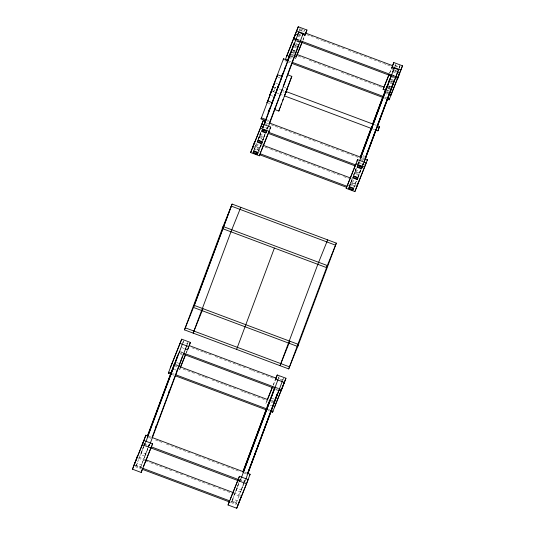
<?xml version="1.0" encoding="UTF-8"?>
<svg xmlns="http://www.w3.org/2000/svg" width="535" height="535" viewBox="0 0 535 535"><rect width="100%" height="100%" fill="white"/><g stroke="black" fill="none" stroke-linecap="round" stroke-linejoin="round"><path stroke-width="0.4" stroke-dasharray="2.67 2.01" d="M279.083 93.852L273.632 91.813L275.264 87.472L274.468 89.552M149.459 443.823L140.792 466.901L136.445 465.276L143.427 446.571M143.714 445.789L145.172 441.89M253.824 150.803L257.148 141.782M258.077 139.254L260.933 131.75M262.391 127.852L263.26 125.511M140.752 454.576L141.568 452.536L145.915 454.161L145.092 456.201L140.752 454.576L143.661 446.779M143.948 446.003L145.112 442.88M258.358 139.327L261.448 131.075M262.672 127.771L263.541 125.431M141.568 452.536L144.189 445.521M144.477 444.739L145.346 442.405M258.131 140.103L261.073 132.172M262.618 128.079L263.487 125.738M182.803 342.841L183.672 340.507M262.952 127.992L263.768 125.658M299.092 31.01L300.028 28.582L299.413 30.114L303.76 31.739L304.368 30.207L303.004 33.926M140.792 466.901L147.767 448.196M148.061 447.42L149.225 444.297M258.606 151.151L261.495 143.407M262.712 140.103L265.039 133.857M266.784 129.176L267.366 127.611M258.171 152.435L261.642 143.092M262.658 140.404L265.28 133.382M267.025 128.701L267.607 127.136M145.092 456.201L149.746 443.729M262.471 141.735L265.942 132.392M267.012 129.403L267.834 127.363M145.6 442.512L145.052 443.869L149.392 445.501L149.974 443.943M187.143 344.473L188.019 342.132M267.56 128.922L268.088 127.511M296.069 57.278L295.547 58.69L296.156 57.158M265.848 403.664L266.376 402.26M231.996 501.074L232.819 499.041L237.159 500.666L236.343 502.706L231.996 501.074L238.978 482.369M239.272 481.594L240.429 478.471M349.027 187.431L352.699 177.58M353.628 175.059L356.537 167.254M357.701 164.131L358.577 161.791M232.819 499.041L240.67 477.996M349.375 186.608L352.411 178.483M353.575 175.36L356.484 167.555M357.942 163.65L358.524 162.092M244.08 482.951L240.643 492.006L236.303 490.374L240.951 477.902M353.682 175.908L357.005 166.88M358.169 163.877L359.038 161.537M245.491 479.942L244.95 481.299L240.603 479.674L241.185 478.116M363.626 163.289L363.078 164.646L358.738 163.021L359.319 161.456M278.354 378.646L279.223 376.306M358.156 164.619L359.353 161.49L358.738 163.021M394.79 66.494L395.786 63.872L394.964 65.912L399.311 67.537L399.926 66.012L398.475 65.471M236.343 502.706L244.776 480.102M353.722 188.233L357.193 178.891M357.968 176.684L360.59 169.662M362.282 165.282L363.158 162.941M240.643 492.006L243.552 484.208M243.846 483.426L245.003 480.31M358.256 176.757L360.817 169.883M362.563 165.201L363.439 162.861M244.375 482.169L245.244 479.828M358.022 177.533L361.493 168.191M362.509 165.502L363.385 163.162M362.911 165.228L363.66 163.088M398.99 68.44L399.926 66.012M282.694 380.271L283.57 377.931M362.85 165.422L363.639 163.315M399.077 68.319L400.127 65.504M274.428 89.74L273.639 91.813M263.735 125.859L263.187 127.216L267.527 128.848L268.142 127.317M302.957 39.944L304.495 36.119M302.917 40.339L304.763 35.758M183.398 341.183L182.856 342.54L187.196 344.172L187.745 342.815M136.445 465.276L137.268 463.236L141.608 464.868M186.093 353.14L187.324 350.077M186.361 352.772L187.283 350.478M149.392 445.501L149.94 444.144M389.513 73.255L391.359 68.667M389.781 72.887L391.319 69.069M349.957 185.003L349.549 186.026L348.104 185.484M273.265 384.919L274.803 381.101M273.224 385.32L274.763 381.495M278.956 376.988L278.407 378.345L282.748 379.97L283.296 378.613M236.303 490.374L237.119 488.335L241.466 489.966M240.603 479.674L241.151 478.317M300.75 28.857L302.924 29.666M299.62 29.599L303.96 31.231M395.171 65.404L399.511 67.029M306.909 34.742L313.169 37.089M316.299 38.259L322.565 40.606M323.347 40.901L336.649 45.883M337.431 46.177L345.256 49.106M348.385 50.283L354.645 52.624M355.427 52.918L368.735 57.907M369.518 58.195L382.819 63.183M383.602 63.478L386.731 64.648M387.514 64.942L391.426 66.407M298.042 33.825L300.938 34.909M391.426 68.814L392.871 69.356M394.322 69.898L396.488 70.707M299.286 34.875L300.737 35.417M394.837 70.68L396.288 71.222M297.667 34.915L301.285 36.273M394.663 71.262L396.836 72.071M297.253 35.932L300.877 37.289M392.81 71.737L395.699 72.82M297.38 39.316L299.553 40.132M392.208 74.846L394.375 75.662M296.811 39.409L298.985 40.225M392.362 75.208L394.536 76.023M297.172 39.824L298.624 40.372M392.723 75.629L394.897 76.445M296.617 40.506L298.951 41.382M392.302 76.358L394.85 77.314M296.764 40.847L298.938 41.663M392.315 76.645L394.489 77.461M296.557 41.355L298.731 42.171M390.664 76.612L393.559 77.702M295.801 43.542L297.253 44.084M391.353 79.34L393.526 80.156M295.601 44.051L297.768 44.86M391.152 79.849L392.596 80.39M293.742 44.525L296.637 45.609M390.737 80.872L392.911 81.681M294.986 45.575L297.152 46.391M390.537 81.38L392.71 82.189M293.361 45.615L296.256 46.706M390.363 81.962L391.807 82.504M294.404 47.18L296.571 47.996M389.955 82.978L392.122 83.794M293.802 50.29L295.246 50.832M388.631 85.821L390.797 86.637M293.233 50.384L294.685 50.925M388.784 86.182L390.236 86.724M292.872 50.531L295.046 51.34M388.423 86.329L390.597 87.145M292.826 51.4L294.999 52.216M388.377 87.205L389.828 87.747M388.738 87.62L390.182 88.161M292.257 52.056L294.431 52.871M387.808 87.86L389.982 88.67M292.05 52.57L294.223 53.38M387.601 88.369L389.774 89.184M298.309 56.142L304.569 58.489M309.263 60.248L322.565 65.237M323.347 65.524L336.655 70.513M341.35 72.272L346.045 74.031M346.827 74.325L354.651 77.254M355.434 77.548L378.131 86.055M378.914 86.342L382.826 87.814M291.501 54.242L293.675 55.058M387.052 90.04L389.226 90.856M291.294 54.751L293.468 55.566M386.845 90.549L388.296 91.097M290.886 55.767L293.06 56.583M386.437 91.572L388.611 92.388M290.679 56.282L292.852 57.091M386.237 92.08L388.403 92.896M289.06 56.322L294.096 58.148M386.752 92.863L388.229 93.478M288.653 57.339L292.27 58.696M384.204 93.137L387.821 94.494M288.933 61.084L291.107 61.899M384.484 96.882L386.658 97.698M284.908 60.749L286.459 61.331M287.241 61.619L290.699 62.916M384.478 98.052L386.029 98.634M278.14 77.227L280.307 78.043M275.425 82.912L277.598 83.727M284.453 87.406L285.897 87.947M279.15 88.93L280.708 89.519M281.484 89.806L284.667 91.004M374.834 124.782L376.386 125.364M273.853 87.138L276.02 87.954M282.828 91.739L284.279 92.281M271.426 90.796L275.043 92.154M279.858 94.147L284.493 95.885M373.203 129.122L374.761 129.704M271.298 95.564L273.472 96.374M268.396 103.456L269.841 103.997M267.614 119.9L269.058 120.442M363.165 155.698L364.609 156.24M265.755 120.375L268.65 121.458M362.75 156.722L364.201 157.263M362.777 157.959L364.328 158.547M266.684 123.13L274.462 126.046M275.237 126.34L283.797 129.544M284.573 129.831L297.801 134.787M298.577 135.081L303.245 136.826M304.02 137.12L317.248 142.076M320.358 143.24L326.584 145.573M327.36 145.868L340.581 150.816M341.363 151.111L346.031 152.863M346.807 153.15L358.477 157.524M361.586 158.688L363.92 159.564M265.313 123.852L266.758 124.394M360.864 159.651L363.038 160.467M261.22 125.899L267.734 128.34M358.945 162.513L364.736 164.68M259.495 136.392L263.842 138.017M355.053 172.19L359.393 173.821M259.087 137.408L263.434 139.04M354.638 173.213L358.985 174.838M260.826 144.39L262.377 144.972M255.743 143.661L261.969 145.995M265.079 147.158L269.747 148.904M270.523 149.198L283.751 154.154M284.526 154.441L289.194 156.193M289.97 156.487L293.086 157.651M293.862 157.939L312.534 164.934M313.309 165.228L326.537 170.183M327.313 170.478L331.981 172.223M332.757 172.517L340.534 175.426M343.651 176.597L348.318 178.342M351.428 179.513L356.872 181.552M253.022 146.282L259.542 148.723M350.746 182.896L356.537 185.063M252.614 147.299L259.127 149.74M350.338 183.913L356.129 186.086M253.65 148.864L260.926 151.646M349.201 184.662L354.993 186.829M280.086 379.623L282.42 380.492M191.891 347.75L203.547 352.117M204.323 352.404L212.094 355.32M215.197 356.484L232.29 362.884M233.066 363.178L237.727 364.923M238.503 365.211L246.274 368.127M249.384 369.29L251.711 370.16M252.487 370.454L261.033 373.657M261.809 373.945L275.017 378.894M181.833 347.616L184.729 348.706M180.817 351.749L182.99 352.565M276.374 387.547L278.541 388.363M180.255 351.843L182.428 352.652M276.127 387.761L278.467 388.637M180.569 353.133L182.02 353.675M275.712 388.778L277.277 389.366M180.001 353.789L182.896 354.872M275.552 389.587L278.447 390.67M176.517 362.449L178.69 363.265M272.068 398.254L274.241 399.063M175.701 364.489L178.596 365.572M271.252 400.294L274.147 401.377M175.794 365.171L178.128 366.047M271.479 401.023L273.813 401.899M175.386 366.194L176.945 366.776M183.164 369.11L194.834 373.477M197.943 374.647L204.169 376.974M204.945 377.269L208.837 378.726M211.947 379.89L223.617 384.264M224.392 384.551L237.62 389.507M240.73 390.677L243.064 391.546M243.84 391.841L246.949 393.004M247.732 393.299L252.4 395.044M253.175 395.338L266.397 400.294M271.064 402.039L272.623 402.628M174.644 369.491L177.54 370.574M270.195 405.296L271.64 405.838M172.644 373.617L174.203 374.199M268.329 409.469L269.881 410.051M172.237 374.634L173.788 375.222M267.915 410.485L269.473 411.067M148.971 436.366L151.305 437.235M244.649 472.211L246.983 473.087M148.556 437.383L150.89 438.259M155.558 440.004L158.674 441.174M159.45 441.462L163.342 442.92M166.452 444.083L178.122 448.457M178.897 448.751L192.118 453.707M195.235 454.87L197.569 455.746M198.345 456.034L206.905 459.244M207.68 459.532L220.901 464.487M221.684 464.781L226.352 466.527M227.128 466.821L240.349 471.776M244.241 473.234L246.575 474.104M144.263 444.224L148.931 445.976M239.165 479.781L245.391 482.115M138.806 457.184L145.032 459.518M233.715 492.742L240.717 495.363M138.398 458.201L144.624 460.535M145.4 460.829L150.067 462.574M150.843 462.869L164.071 467.824M164.847 468.112L172.624 471.027M175.741 472.191L183.518 475.107M186.628 476.27L192.854 478.604M193.63 478.899L206.851 483.854M207.633 484.142L212.301 485.894M213.077 486.181L215.411 487.057M218.521 488.221L231.749 493.176M232.524 493.471L240.302 496.386M135.515 465.517L142.036 467.958M231.073 501.315L236.865 503.488L230.565 501.188M134.88 465.336L141.882 467.958M135.248 466.647L141.474 468.981M230.933 502.499L236.376 504.538M255.984 144.985L255.576 146.001L259.916 147.627L260.324 146.61L255.984 144.985M260.284 134.278L259.876 135.301L264.216 136.927L264.631 135.91L260.284 134.278M255.402 146.583L254.58 148.623L258.927 150.248L259.742 148.208L255.402 146.583M259.702 135.883L258.887 137.923L263.227 139.548L264.049 137.508L259.702 135.883M351.535 180.783L351.127 181.8L355.467 183.431L355.875 182.408L351.535 180.783M355.835 170.083L355.427 171.1L359.767 172.731L360.182 171.708L355.835 170.083M350.953 182.388L350.131 184.421L354.478 186.053L355.293 184.013L350.953 182.388M355.253 171.681L354.438 173.721L358.778 175.346L359.6 173.313L355.253 171.681"/><path stroke-width="0.8" d="M279.471 83.293L281.945 76.391L277.598 74.766L269.847 95.023M378.225 129.965L377.87 130.868L375.537 129.998M379.228 127.276L379.502 126.534L377.168 125.658M274.468 109.434L278.795 111.073L279.691 108.538M284.894 94.849L286.118 91.545L374.052 124.488M287.469 74.726L291.816 76.358L278.815 111.059M378.084 130.273L377.87 130.868L378.218 129.918M271.466 103.957L271.827 102.934M287.135 75.723L287.315 75.214M378.593 128.902L379.489 126.554L379.288 127.116M286.579 77.261L286.887 76.405M284.653 95.437L284.5 95.865L284.821 95.029M285.784 79.434L283.162 86.51M280.066 107.522L280.487 106.365M280.955 105.094L281.463 103.723M379.168 127.45L378.994 127.845M282.547 100.794L283.109 99.289M378.325 129.697L378.553 129.022M269.821 94.949L283.51 58.77L287.85 60.395M261.047 118.897L261.454 117.874L265.801 119.506L265.387 120.522L261.047 118.897L274.328 83.808M134.071 464.975L143.902 440.512L152.589 443.762L141.18 472.452L132.493 469.195L137.254 456.602L136.846 457.619M171.454 374.346L168.344 373.176L171.875 363.646M184.475 329.868L223.095 226.499L327.333 265.554L288.713 368.923L184.475 329.868L194.305 305.405L232.11 204.076L336.348 243.131L297.727 346.499L193.489 307.444L231.294 206.115L335.532 245.17M250.627 152.542L260.465 128.079L269.152 131.336L259.314 155.792L250.627 152.542L262.036 123.859L270.723 127.109L268.737 132.352L355.608 164.9L357.587 159.657L366.274 162.914L354.865 191.597L346.178 188.34L346.707 186.936M252.614 147.299L254.6 142.056L254.192 143.079M142.297 444.659L145.854 435.196L148.188 436.072M261.22 125.899L263.207 120.656L265.541 121.532M295.842 40.219L293.508 39.343L295.086 35.123M145.854 435.196L142.33 444.732L246.568 483.787L250.092 474.251L247.758 473.381M170.297 367.866L181.706 339.183L190.393 342.433L187.624 349.79L185.451 348.974M260.465 128.079L263.207 120.656M293.508 39.343L295.494 34.1L297.667 34.915M286.479 56.523L298.269 26.75L306.95 30.007L304.97 35.243L302.797 34.434M147.205 436.44L174.196 364.248M264.43 122.388L265.3 120.047M268.216 112.243L269.379 109.12M281.611 76.338L282.774 73.215M287.435 60.722L290.05 53.701L289.234 55.74M147.439 436.647L177.393 356.363M264.417 123.09L265.581 119.967M268.202 112.945L270.242 107.481M271.405 104.358L271.987 102.794M274.609 95.772L275.191 94.207M277.812 87.185L278.394 85.627M281.597 77.04L282.761 73.917M284.801 68.453L285.429 66.801M287.71 60.649L294.357 42.994L280.086 81.246M147.386 436.948L178.503 353.548M264.651 122.615L279.504 82.805M277.732 87.787L279.049 84.269L277.852 87.238M145.874 441.836L182.509 343.624M264.002 125.183L298.657 32.294L303.004 33.926L268.349 126.808M155.277 428.234L156.146 425.893M168.652 392.376L169.528 390.035M182.549 355.949L152.074 437.496L243.873 471.923M269.286 123.458L275.11 107.849M282.032 89.546L280.166 94.514M287.636 74.285L298.697 44.626L297.881 46.665M150.215 443.462L186.855 345.249M141.18 472.452L142.497 468.928M259.314 155.792L259.843 154.388M260.926 151.646L260.137 153.759L347.001 186.3L355.133 165.776M286.399 90.977L287.349 88.489L286.74 90.148M286.332 91.164L285.73 92.809L286.633 90.355M236.597 349.395L274.395 248.066M246.568 483.787L236.731 508.25L228.05 504.993L229.361 501.476M237.928 505.12L248.14 479.567L239.453 476.31L228.05 504.993M275.07 380.733L277.257 374.981L285.944 378.238L281.189 390.831L278.842 389.955M391.098 94.488L402.507 65.805L393.82 62.548L391.834 67.791L394.007 68.607L394.208 68.099L398.555 69.724L363.9 162.607M243.05 471.455L266.604 408.325M267.186 406.76L268.055 404.427M360.035 157.885L371.096 128.226M372.554 124.321L382.746 97.002M242.997 471.756L269.747 400.046M360.269 157.41L371.919 126.186M372.5 124.622L386.19 87.9M242.99 472.445L274.107 389.045M360.496 157.631L389.908 78.799L389.085 80.838M390.751 76.492L391.279 75.087L390.864 76.104M243.512 471.877L274.629 388.477M360.777 157.557L391.64 74.82M241.425 477.635L278.06 379.422M359.553 160.981L394.208 68.099M247.912 472.519L277.284 393.793M357.206 179.573L358.022 177.533L353.682 175.908L352.859 177.941L357.206 179.573L357.728 178.162M365.184 158.179L366.06 155.832M366.642 154.274L369.264 147.252M369.845 145.687L372.467 138.665M373.049 137.1L375.67 130.079M377.416 125.397L393.138 83.246M247.859 472.82L250.48 465.804M251.062 464.24L253.677 457.224M254.259 455.666L256.874 448.651M257.455 447.093L260.659 438.519M261.24 436.961L263.855 429.946M264.437 428.388L267.052 421.373M267.634 419.814L270.255 412.799M270.837 411.241L274.034 402.668M274.615 401.11L277.23 394.094M365.131 158.48L382.605 111.648M383.187 110.083L385.809 103.061M386.678 100.72L389.594 92.916M390.175 91.351L393.258 83.045M393.379 82.764L394.248 80.424L393.432 82.464M247.852 473.508L278.969 390.102M361.506 168.866L362.322 166.833L357.982 165.201L357.159 167.241L361.506 168.866L362.028 167.462M364.482 161.008L395.693 77.227M245.766 479.26L282.406 381.054M236.731 508.25L241.205 496.426M271.031 411.649L272.582 412.238L285.944 378.238M356.852 186.354L358.577 181.82M386.812 98.928L389.146 99.804L402.507 65.805M378.539 129.055L379.021 127.765M354.865 191.597L367.445 159.711L365.111 158.835M395.412 77.521L397.746 78.398L399.732 73.155L397.558 72.345L395.572 77.588M278.668 85.439L272.108 102.593L267.761 100.968M279.524 96.22L279.952 95.083M286.105 91.291L291.816 76.358M378.586 129.002L378.345 129.637M278.889 97.918L277.665 101.148M276.588 103.991L277.103 102.626M275.706 106.291L276.12 105.214M285.964 91.94L286.118 91.545M275.064 107.95L274.662 108.973M283.51 58.77L283.369 59.887M274.702 82.644L266.945 102.907L267.353 101.984L267.895 102.192M298.269 26.75L285.315 59.726L287.649 60.602M291.013 51.006L291.421 49.989M297.841 34.334L298.657 32.294M292.953 46.639L293.361 45.615M291.381 50.858L291.789 49.842M295.681 40.158L296.089 39.135M276.281 91.458L277.471 88.496M232.11 204.076L222.279 228.539L326.517 267.594L336.348 243.131M265.755 120.375L266.162 119.358M302.456 35.283L303.004 33.926M300.021 41.783L300.436 40.767M171.494 364.736L181.706 339.183M168.344 373.176L168.752 372.159L171.869 373.323M297.119 54.463L302.034 42.238M305.726 33.063L306.95 30.007M270.095 122.007L270.509 120.984M296.156 57.158L302.302 41.87M304.763 35.758L305.378 34.227L296.691 30.97M179.125 352.592L179.533 351.569M132.493 469.195L142.705 443.642M261.508 150.047L268.269 133.228M270.108 128.641L270.723 127.109M240.797 207.333L230.966 231.795L193.162 333.124L202.992 308.662M180.562 366.896L185.478 354.665M189.163 345.496L190.393 342.433M179.599 369.591L185.745 354.304M187.899 348.954L188.822 346.66L180.135 343.403M143.373 466.701L151.057 447.588M151.973 445.294L152.589 443.762M383.983 87.011L388.898 74.78M392.282 66.373L393.82 62.548M383.027 89.706L389.172 74.418M391.627 68.299L392.242 66.775L400.929 70.025M384.993 91.03L385.608 89.499M388.504 82.437L388.912 81.42M392.81 71.737L393.218 70.714M356.972 161.189L357.587 159.657M382.625 97.363L383.04 96.34M386.932 86.663L387.34 85.64M391.232 75.957L391.64 74.94M346.178 188.34L356.016 163.877L364.703 167.134M361.306 156.18L361.713 155.157M327.661 239.874L317.83 264.337L280.026 365.666L289.863 341.21M389.126 93.164L389.333 92.655M397.732 71.764L398.555 69.724M391.272 88.288L391.68 87.265M267.426 399.444L272.342 387.213M275.726 378.807L277.257 374.981M266.463 402.139L272.609 386.852M365.646 157.805L366.06 156.788M390.717 95.578L391.125 94.561L388.925 93.678M399.324 74.178L399.732 73.155M389.146 99.804L389.554 98.781L387.22 97.912M397.746 78.398L398.154 77.381L395.82 76.505M230.237 499.242L237.921 480.136M238.844 477.842L239.453 476.31M358.43 182.134L358.838 181.111M367.03 160.727L367.445 159.711M288.713 368.923L298.543 344.46L194.305 305.405M274.535 406.921L284.747 381.368M272.582 412.238L272.99 411.214L270.656 410.338M281.189 390.831L281.597 389.814L279.25 388.932M249.684 475.274L250.092 474.251M271.539 103.997L271.426 103.509M281.691 76.94L281.945 76.391M277.598 74.766L277.464 75.803M305.752 33.137L392.623 65.678M293.916 38.326L296.25 39.195M300.142 40.653L391.934 75.047M299.734 41.676L391.526 76.07M294.19 55.834L296.363 56.65L297.152 54.537L384.016 87.085L383.227 89.198L385.401 90.007M286.86 55.433L289.756 56.516M292.317 62.354L383.327 96.454M291.903 63.371L382.92 97.47M276.782 76.719L277.324 76.92M284.526 95.899L372.427 128.828M269.426 122.983L361.219 157.377M264.35 122.254L265.908 122.843M262.224 129.911L266.57 131.536M357.775 165.716L362.121 167.341M261.816 130.935L266.156 132.56M268.329 133.375L355.193 165.917M357.367 166.733L361.713 168.358M257.923 140.611L262.264 142.243M353.474 176.416L357.815 178.041M257.516 141.635L261.856 143.26M353.067 177.433L357.407 179.064M263.153 145.266L351.06 178.202M253.623 151.318L257.964 152.943M349.174 187.116L353.515 188.741M253.209 152.335L257.556 153.96M259.729 154.775L346.593 187.324M348.76 188.133L353.107 189.764M185.297 327.828L289.535 366.883M189.196 345.57L276.2 378.165M275.685 379.208L284.373 382.458M183.873 353.2L275.344 387.467M183.465 354.217L274.936 388.49M174.042 364.455L175.493 364.997M179.686 366.629L267.587 399.565M269.145 400.147L270.697 400.728M172.471 368.682L173.915 369.224M175.754 374.781L267.547 409.175M175.346 375.804L266.363 409.904M151.265 446.845L238.389 479.494M145.808 459.806L233.715 492.742M142.658 468.252L229.782 500.894M142.25 469.269L230.15 502.204M253.824 150.803L253.008 152.843L257.348 154.475L258.171 152.435L253.824 150.803M258.131 140.103L257.308 142.143L261.648 143.768L262.471 141.735L258.131 140.103M262.431 129.403L261.608 131.443L265.955 133.068L266.771 131.028L262.431 129.403M349.375 186.608L348.559 188.648L352.899 190.273L353.722 188.233L349.375 186.608"/></g></svg>
